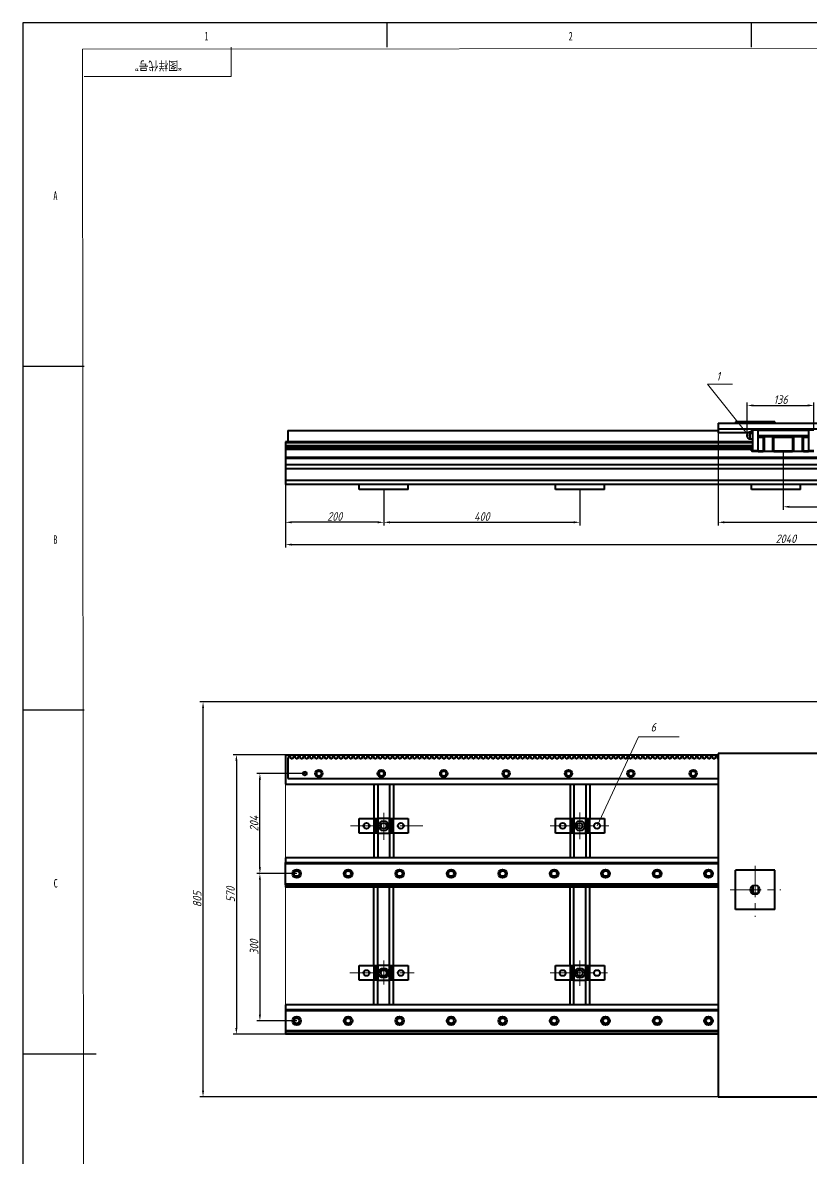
# Model space of a CAD drawing. Header units: millimetres. Extents: x 0 to 1189, y 0 to 841.
# Drawn here: x 0 to 321.6, y 377.9 to 841 of the extents above; entities that cross this region are included whole.
import ezdxf

# ---------------------------------------------------------------- set-up
doc = ezdxf.new("R2010")
doc.units = ezdxf.units.MM
doc.header["$PDSIZE"] = -1
doc.linetypes.add('CENTERX2', pattern=[20.32, 12.7, -2.54, 2.54, -2.54])
for name, color, linetype in [('10', 7, 'Continuous'), ('5', 7, 'Continuous'), ('9', 7, 'Continuous'), ('SLD-0', 7, 'Continuous')]:
    doc.layers.add(name, color=color, linetype=linetype)
for name, color, linetype, lineweight in [('中心线层', 1, 'CENTERX2', 15), ('标注层', 4, 'Continuous', 15), ('轮廓实线层', 7, 'Continuous', 40)]:
    doc.layers.add(name, color=color, linetype=linetype, lineweight=lineweight)
doc.styles.add('SLDTEXTSTYLE0', font='TXT', dxfattribs={"width": 0.7})
doc.styles.get("Standard").update_dxf_attribs({"font": 'gbeitc.shx', "height": 3.5})
doc.styles.add('中文', font='hyswlongfangsong.ttf', dxfattribs={"height": 3.5})
doc.dimstyles.new('ISO-25', dxfattribs={"dimtxt": 3.5, "dimasz": 2.5, "dimexe": 1.25, "dimexo": 0, "dimtad": 1, "dimtoh": 1, "dimdec": 1, "dimlfac": 5, "dimdsep": 46, "dimtxsty": 'Standard', "dimcen": 2.5, "dimadec": 0, "dimazin": 0, "dimtfac": 1, "dimtdec": 1, "dimtmove": 0, "dimatfit": 3, "dimfxl": 1, "dimarcsym": 0})

# ---------------------------------------------------------------- blocks, each defined once
blk = doc.blocks.new('*D1')
at = {"layer": 'Defpoints', "color": 0, "transparency": 16777216}
for p in [(111.74, 494.02), (96.74, 434.02), (111.74, 434.02)]:
    blk.add_point(p, dxfattribs=at)
at = {"layer": '标注层', "color": 0, "lineweight": -2, "transparency": 16777216}
for p, q in [((111.74, 494.02), (95.49, 494.02)), ((96.74, 491.52), (96.74, 436.52)), ((111.74, 434.02), (95.49, 434.02))]:
    blk.add_line(p, q, dxfattribs=at)
at = {"layer": '标注层', "color": 0, "transparency": 16777216}
for points in [[(96.33, 491.52), (97.16, 491.52), (96.74, 494.02)], [(96.33, 436.52), (97.16, 436.52), (96.74, 434.02)]]:
    blk.add_solid(points, dxfattribs=at)
at = {"layer": '标注层', "color": 0, "transparency": 16777216, "insert": (94.37, 464.02), "char_height": 3.5, "attachment_point": 5, "rotation": 90}
blk.add_mtext('300', dxfattribs=at)
blk = doc.blocks.new('*D2')
at = {"layer": 'Defpoints', "color": 0, "transparency": 16777216}
for p in [(96.74, 534.82), (115.08, 534.82), (111.74, 494.02)]:
    blk.add_point(p, dxfattribs=at)
at = {"layer": '标注层', "color": 0, "lineweight": -2, "transparency": 16777216}
for p, q in [((115.08, 534.82), (95.49, 534.82)), ((96.74, 496.52), (96.74, 532.32)), ((111.74, 494.02), (95.49, 494.02))]:
    blk.add_line(p, q, dxfattribs=at)
at = {"layer": '标注层', "color": 0, "transparency": 16777216}
for points in [[(96.33, 532.32), (97.16, 532.32), (96.74, 534.82)], [(96.33, 496.52), (97.16, 496.52), (96.74, 494.02)]]:
    blk.add_solid(points, dxfattribs=at)
at = {"layer": '标注层', "color": 0, "transparency": 16777216, "insert": (94.37, 514.42), "char_height": 3.5, "attachment_point": 5, "rotation": 90}
blk.add_mtext('204', dxfattribs=at)
blk = doc.blocks.new('*D3')
at = {"layer": 'Defpoints', "color": 0, "transparency": 16777216}
for p in [(310.2, 666.1), (375.2, 666.1), (375.2, 643.61)]:
    blk.add_point(p, dxfattribs=at)
at = {"layer": '标注层', "color": 0, "lineweight": -2, "transparency": 16777216}
for p, q in [((310.2, 666.1), (310.2, 642.36)), ((375.2, 666.1), (375.2, 642.36)), ((312.7, 643.61), (372.7, 643.61))]:
    blk.add_line(p, q, dxfattribs=at)
at = {"layer": '标注层', "color": 0, "transparency": 16777216}
for points in [[(312.7, 644.02), (312.7, 643.19), (310.2, 643.61)], [(372.7, 644.02), (372.7, 643.19), (375.2, 643.61)]]:
    blk.add_solid(points, dxfattribs=at)
at = {"layer": '标注层', "color": 0, "transparency": 16777216, "insert": (342.7, 645.98), "char_height": 3.5, "attachment_point": 5}
blk.add_mtext('325', dxfattribs=at)
blk = doc.blocks.new('*D4')
at = {"layer": 'Defpoints', "color": 0, "transparency": 16777216}
for p in [(107.24, 652.7), (515.24, 652.7), (515.24, 628.19)]:
    blk.add_point(p, dxfattribs=at)
at = {"layer": '标注层', "color": 0, "lineweight": -2, "transparency": 16777216}
for p, q in [((107.24, 652.7), (107.24, 626.94)), ((515.24, 652.7), (515.24, 626.94)), ((109.74, 628.19), (512.74, 628.19))]:
    blk.add_line(p, q, dxfattribs=at)
at = {"layer": '标注层', "color": 0, "transparency": 16777216}
for points in [[(109.74, 628.61), (109.74, 627.77), (107.24, 628.19)], [(512.74, 628.61), (512.74, 627.77), (515.24, 628.19)]]:
    blk.add_solid(points, dxfattribs=at)
at = {"layer": '标注层', "color": 0, "transparency": 16777216, "insert": (311.24, 630.56), "char_height": 3.5, "attachment_point": 5}
blk.add_mtext('2040', dxfattribs=at)
blk = doc.blocks.new('*D5')
at = {"layer": 'Defpoints', "color": 0, "transparency": 16777216}
for p in [(107.24, 542.52), (87.14, 428.52), (107.24, 428.52)]:
    blk.add_point(p, dxfattribs=at)
at = {"layer": '标注层', "color": 0, "lineweight": -2, "transparency": 16777216}
for p, q in [((107.24, 542.52), (85.89, 542.52)), ((87.14, 540.02), (87.14, 431.02)), ((107.24, 428.52), (85.89, 428.52))]:
    blk.add_line(p, q, dxfattribs=at)
at = {"layer": '标注层', "color": 0, "transparency": 16777216}
for points in [[(86.73, 540.02), (87.56, 540.02), (87.14, 542.52)], [(86.73, 431.02), (87.56, 431.02), (87.14, 428.52)]]:
    blk.add_solid(points, dxfattribs=at)
at = {"layer": '标注层', "color": 0, "transparency": 16777216, "insert": (84.77, 485.52), "char_height": 3.5, "attachment_point": 5, "rotation": 90}
blk.add_mtext('570', dxfattribs=at)
blk = doc.blocks.new('*D6')
at = {"layer": 'Defpoints', "color": 0, "transparency": 16777216}
for p in [(283.7, 677.7), (399.7, 677.7), (399.7, 637.28)]:
    blk.add_point(p, dxfattribs=at)
at = {"layer": '标注层', "color": 0, "lineweight": -2, "transparency": 16777216}
for p, q in [((283.7, 677.7), (283.7, 636.03)), ((399.7, 677.7), (399.7, 636.03)), ((286.2, 637.28), (397.2, 637.28))]:
    blk.add_line(p, q, dxfattribs=at)
at = {"layer": '标注层', "color": 0, "transparency": 16777216}
for points in [[(286.2, 637.7), (286.2, 636.86), (283.7, 637.28)], [(397.2, 637.7), (397.2, 636.86), (399.7, 637.28)]]:
    blk.add_solid(points, dxfattribs=at)
at = {"layer": '标注层', "color": 0, "transparency": 16777216, "insert": (341.7, 639.66), "char_height": 3.5, "attachment_point": 5}
blk.add_mtext('580', dxfattribs=at)
blk = doc.blocks.new('*D15')
at = {"layer": 'Defpoints', "color": 0, "transparency": 16777216}
for p in [(73.55, 564.02), (374.04, 564.02), (283.7, 403.02)]:
    blk.add_point(p, dxfattribs=at)
at = {"layer": '标注层', "color": 0, "lineweight": -2, "transparency": 16777216}
for p, q in [((374.04, 564.02), (72.3, 564.02)), ((73.55, 405.52), (73.55, 561.52)), ((283.7, 403.02), (72.3, 403.02))]:
    blk.add_line(p, q, dxfattribs=at)
at = {"layer": '标注层', "color": 0, "transparency": 16777216}
for points in [[(73.13, 561.52), (73.96, 561.52), (73.55, 564.02)], [(73.13, 405.52), (73.96, 405.52), (73.55, 403.02)]]:
    blk.add_solid(points, dxfattribs=at)
at = {"layer": '标注层', "color": 0, "transparency": 16777216, "insert": (71.17, 483.52), "char_height": 3.5, "attachment_point": 5, "rotation": 90}
blk.add_mtext('805', dxfattribs=at)
blk = doc.blocks.new('*D17')
at = {"layer": 'Defpoints', "color": 0, "transparency": 16777216}
for p in [(147.24, 650.7), (227.24, 650.7), (227.24, 637.28)]:
    blk.add_point(p, dxfattribs=at)
at = {"layer": '标注层', "color": 0, "lineweight": -2, "transparency": 16777216}
for p, q in [((147.24, 650.7), (147.24, 636.03)), ((227.24, 650.7), (227.24, 636.03)), ((149.74, 637.28), (224.74, 637.28))]:
    blk.add_line(p, q, dxfattribs=at)
at = {"layer": '标注层', "color": 0, "transparency": 16777216}
for points in [[(149.74, 637.7), (149.74, 636.86), (147.24, 637.28)], [(224.74, 637.7), (224.74, 636.86), (227.24, 637.28)]]:
    blk.add_solid(points, dxfattribs=at)
at = {"layer": '标注层', "color": 0, "transparency": 16777216, "insert": (187.24, 639.66), "char_height": 3.5, "attachment_point": 5}
blk.add_mtext('400', dxfattribs=at)
blk = doc.blocks.new('*D18')
at = {"layer": 'Defpoints', "color": 0, "transparency": 16777216}
for p in [(107.24, 652.7), (147.24, 650.7), (107.24, 637.28)]:
    blk.add_point(p, dxfattribs=at)
at = {"layer": '标注层', "color": 0, "lineweight": -2, "transparency": 16777216}
for p, q in [((107.24, 652.7), (107.24, 636.03)), ((147.24, 650.7), (147.24, 636.03)), ((144.74, 637.28), (109.74, 637.28))]:
    blk.add_line(p, q, dxfattribs=at)
at = {"layer": '标注层', "color": 0, "transparency": 16777216}
for points in [[(109.74, 637.7), (109.74, 636.86), (107.24, 637.28)], [(144.74, 637.7), (144.74, 636.86), (147.24, 637.28)]]:
    blk.add_solid(points, dxfattribs=at)
at = {"layer": '标注层', "color": 0, "transparency": 16777216, "insert": (127.24, 639.66), "char_height": 3.5, "attachment_point": 5}
blk.add_mtext('200', dxfattribs=at)
blk = doc.blocks.new('*D19')
at = {"layer": 'Defpoints', "color": 0, "transparency": 16777216}
for p in [(322.7, 684.93), (295.5, 672.7), (322.7, 675.3)]:
    blk.add_point(p, dxfattribs=at)
at = {"layer": '标注层', "color": 0, "lineweight": -2, "transparency": 16777216}
for p, q in [((295.5, 672.7), (295.5, 686.18)), ((322.7, 675.3), (322.7, 686.18)), ((298, 684.93), (320.2, 684.93))]:
    blk.add_line(p, q, dxfattribs=at)
at = {"layer": '标注层', "color": 0, "transparency": 16777216}
for points in [[(298, 685.35), (298, 684.51), (295.5, 684.93)], [(320.2, 685.35), (320.2, 684.51), (322.7, 684.93)]]:
    blk.add_solid(points, dxfattribs=at)
at = {"layer": '标注层', "color": 0, "transparency": 16777216, "insert": (309.1, 687.31), "char_height": 3.5, "attachment_point": 5}
blk.add_mtext('136', dxfattribs=at)

msp = doc.modelspace()

# ---------------------------------------------------------------- linework, layer by layer
at = {"layer": '10', "color": 7}
for p, q in [((148.625, 831), (148.625, 841)), ((297.25, 831), (297.25, 841)), ((25, 700.833), (0, 700.833)), ((25, 560.667), (0, 560.667)), ((0, 420.5), (25, 420.5)), ((25, 420.5), (30, 420.5))]:
    msp.add_line(p, q, dxfattribs=at)
at = {"layer": '5', "color": 7, "lineweight": 15}
for p, q in [((1178.45, 831.05), (24.451, 830.269)), ((24.451, 830.269), (25.006, 9.269)), ((85, 819), (85, 831)), ((25, 819), (85, 819))]:
    msp.add_line(p, q, dxfattribs=at)
at = {"layer": '9', "color": 7}
for p, q in [((1189, 841), (0, 841)), ((0, 841), (0, 0))]:
    msp.add_line(p, q, dxfattribs=at)
at = {"layer": '中心线层'}
for p, q in [((147.241, 518.753), (147.241, 507.827)), ((227.241, 518.968), (227.241, 508.115)), ((133.632, 513.518), (163.246, 513.518)), ((215.164, 513.518), (239.047, 513.518)), ((298.701, 497.16), (298.701, 476.356)), ((288.505, 487.418), (309.251, 487.418)), ((147.241, 458.589), (147.241, 448.813)), ((227.241, 458.593), (227.241, 448.314)), ((133.443, 453.518), (159.669, 453.518)), ((215.117, 453.518), (238.457, 453.518))]:
    msp.add_line(p, q, dxfattribs=at)
at = {"layer": '标注层'}
for p, q in [((295.964, 672.728), (279.283, 693.648)), ((279.283, 693.648), (289.533, 693.648)), ((234.241, 513.518), (251.147, 549.75)), ((251.147, 549.75), (267.774, 549.75)), ((107.241, 542.518), (107.241, 428.518))]:
    msp.add_line(p, q, dxfattribs=at)
at = {"layer": '轮廓实线层', "color": 7, "linetype": 'Continuous', "lineweight": 40}
for p, q in [((283.701, 677.703), (399.701, 677.703)), ((283.701, 677.703), (283.701, 675.303)), ((306.701, 678.303), (290.701, 678.303)), ((290.701, 678.303), (290.701, 677.703)), ((306.701, 678.303), (306.701, 677.703)), ((108.081, 674.703), (108.081, 670.103)), ((108.081, 674.703), (283.701, 674.703)), ((399.701, 675.303), (283.701, 675.303)), ((283.701, 675.303), (283.701, 673.703)), ((295.701, 673.703), (283.701, 673.703)), ((295.501, 672.703), (295.501, 673.103)), ((295.501, 672.303), (295.501, 672.703)), ((297.125, 674.103), (296.501, 674.103)), ((297.122, 674.305), (297.119, 674.306)), ((297.184, 674.261), (297.119, 674.271)), ((297.121, 674.217), (297.119, 674.225)), ((297.122, 674.224), (297.119, 674.225)), ((297.119, 674.192), (297.121, 674.164)), ((297.132, 674.189), (297.119, 674.19)), ((297.124, 674.111), (297.119, 674.11)), ((297.128, 674.077), (297.119, 674.075)), ((297.701, 674.903), (297.701, 675.303)), ((299.901, 674.903), (297.701, 674.903)), ((297.701, 674.903), (297.701, 666.503)), ((299.851, 675.253), (299.851, 675.303)), ((299.901, 675.253), (299.851, 675.253)), ((299.901, 674.903), (299.901, 675.303)), ((299.901, 674.903), (320.501, 674.903)), ((299.901, 672.703), (299.901, 674.903)), ((299.901, 672.703), (320.501, 672.703)), ((299.901, 672.303), (299.901, 672.703)), ((299.901, 672.303), (320.501, 672.303)), ((299.901, 671.972), (299.901, 672.303)), ((299.901, 671.972), (302.001, 671.972)), ((299.901, 666.433), (299.901, 671.972)), ((302.001, 672.303), (302.001, 671.972)), ((302.001, 671.972), (302.001, 666.433)), ((302.401, 672.303), (302.401, 666.103)), ((306.001, 666.103), (306.001, 672.303)), ((306.401, 671.972), (306.401, 672.303)), ((306.401, 671.972), (314.001, 671.972)), ((306.401, 666.433), (306.401, 671.972)), ((314.001, 672.303), (314.001, 671.972)), ((314.001, 671.972), (314.001, 666.433)), ((314.401, 672.303), (314.401, 666.103)), ((318.001, 666.103), (318.001, 672.303)), ((318.401, 671.972), (318.401, 672.303)), ((318.401, 671.972), (320.501, 671.972)), ((318.401, 666.433), (318.401, 671.972)), ((320.501, 675.303), (320.501, 674.903)), ((320.551, 675.253), (320.501, 675.253)), ((320.501, 674.903), (320.501, 672.703)), ((322.701, 674.903), (320.501, 674.903)), ((320.501, 672.703), (320.501, 672.303)), ((320.501, 672.303), (320.501, 671.972)), ((320.501, 671.972), (320.501, 666.433)), ((320.551, 675.253), (320.551, 675.303)), ((297.701, 670.103), (107.241, 670.103)), ((107.241, 670.103), (107.241, 669.703)), ((107.241, 669.703), (107.241, 668.503)), ((297.701, 668.503), (107.241, 668.503)), ((107.241, 668.503), (107.241, 668.103)), ((297.701, 668.103), (107.241, 668.103)), ((107.241, 668.103), (107.241, 667.303)), ((297.149, 667.303), (107.241, 667.303)), ((107.241, 667.303), (107.241, 666.903)), ((297.123, 666.903), (107.241, 666.903)), ((107.241, 666.903), (107.241, 663.703)), ((296.501, 671.303), (297.701, 671.303)), ((297.184, 667.125), (297.119, 667.135)), ((297.132, 667.053), (297.119, 667.054)), ((297.128, 666.941), (297.119, 666.94)), ((515.241, 663.703), (107.241, 663.703)), ((107.241, 663.703), (107.241, 663.303)), ((515.241, 663.303), (107.241, 663.303)), ((107.241, 663.303), (107.241, 660.703)), ((297.701, 666.503), (299.901, 666.503)), ((297.701, 666.103), (297.701, 666.503)), ((299.901, 666.103), (297.701, 666.103)), ((299.901, 666.433), (302.001, 666.433)), ((299.901, 666.103), (299.901, 666.433)), ((299.901, 666.103), (302.002, 666.103)), ((302.001, 666.433), (302.001, 666.104)), ((302.002, 666.103), (302.001, 666.104)), ((302.401, 666.103), (302.002, 666.103)), ((306.001, 666.103), (302.401, 666.103)), ((306.4, 666.103), (306.001, 666.103)), ((306.401, 666.104), (306.4, 666.103)), ((306.4, 666.103), (314.002, 666.103)), ((306.401, 666.433), (314.001, 666.433)), ((306.401, 666.104), (306.401, 666.433)), ((314.001, 666.433), (314.001, 666.104)), ((314.002, 666.103), (314.001, 666.104)), ((314.401, 666.103), (314.002, 666.103)), ((318.001, 666.103), (314.401, 666.103)), ((318.4, 666.103), (318.001, 666.103)), ((318.401, 666.104), (318.4, 666.103)), ((318.4, 666.103), (320.501, 666.103)), ((318.401, 666.433), (320.501, 666.433)), ((318.401, 666.104), (318.401, 666.433)), ((320.501, 666.503), (322.701, 666.503)), ((320.501, 666.433), (320.501, 666.103)), ((322.701, 666.103), (320.501, 666.103)), ((107.241, 660.703), (107.241, 659.103)), ((515.241, 660.703), (107.241, 660.703)), ((515.241, 659.103), (107.241, 659.103)), ((107.241, 659.103), (107.241, 654.303)), ((515.241, 654.303), (107.241, 654.303)), ((107.241, 654.303), (107.241, 652.703)), ((515.241, 652.703), (107.241, 652.703)), ((137.241, 650.703), (137.241, 652.703)), ((157.241, 650.703), (137.241, 650.703)), ((157.241, 650.703), (157.241, 652.703)), ((217.241, 650.703), (217.241, 652.703)), ((237.241, 650.703), (217.241, 650.703)), ((237.241, 650.703), (237.241, 652.703)), ((297.241, 650.703), (297.241, 652.703)), ((317.241, 650.703), (297.241, 650.703)), ((317.241, 650.703), (317.241, 652.703)), ((107.241, 542.518), (107.241, 530.518)), ((107.241, 542.518), (283.701, 542.518)), ((108.518, 542.018), (108.081, 540.818)), ((109.044, 542.018), (108.518, 542.018)), ((109.481, 540.818), (109.044, 542.018)), ((110.52, 542.018), (110.083, 540.818)), ((111.046, 542.018), (110.52, 542.018)), ((111.483, 540.818), (111.046, 542.018)), ((112.522, 542.018), (112.085, 540.818)), ((113.048, 542.018), (112.522, 542.018)), ((113.485, 540.818), (113.048, 542.018)), ((114.524, 542.018), (114.087, 540.818)), ((115.05, 542.018), (114.524, 542.018)), ((115.487, 540.818), (115.05, 542.018)), ((116.526, 542.018), (116.089, 540.818)), ((117.052, 542.018), (116.526, 542.018)), ((117.489, 540.818), (117.052, 542.018)), ((118.528, 542.018), (118.091, 540.818)), ((119.054, 542.018), (118.528, 542.018)), ((119.491, 540.818), (119.054, 542.018)), ((120.53, 542.018), (120.093, 540.818)), ((121.056, 542.018), (120.53, 542.018)), ((121.493, 540.818), (121.056, 542.018)), ((122.532, 542.018), (122.095, 540.818)), ((123.058, 542.018), (122.532, 542.018)), ((123.495, 540.818), (123.058, 542.018)), ((124.534, 542.018), (124.097, 540.818)), ((125.06, 542.018), (124.534, 542.018)), ((125.497, 540.818), (125.06, 542.018)), ((126.536, 542.018), (126.099, 540.818)), ((127.062, 542.018), (126.536, 542.018)), ((127.499, 540.818), (127.062, 542.018)), ((128.538, 542.018), (128.101, 540.818)), ((129.064, 542.018), (128.538, 542.018)), ((129.501, 540.818), (129.064, 542.018)), ((130.54, 542.018), (130.103, 540.818)), ((131.066, 542.018), (130.54, 542.018)), ((131.503, 540.818), (131.066, 542.018)), ((132.542, 542.018), (132.105, 540.818)), ((133.068, 542.018), (132.542, 542.018)), ((133.505, 540.818), (133.068, 542.018)), ((134.544, 542.018), (134.107, 540.818)), ((135.07, 542.018), (134.544, 542.018)), ((135.507, 540.818), (135.07, 542.018)), ((136.546, 542.018), (136.109, 540.818)), ((137.072, 542.018), (136.546, 542.018)), ((137.509, 540.818), (137.072, 542.018)), ((138.548, 542.018), (138.111, 540.818)), ((139.074, 542.018), (138.548, 542.018)), ((139.511, 540.818), (139.074, 542.018)), ((140.55, 542.018), (140.113, 540.818)), ((141.076, 542.018), (140.55, 542.018)), ((141.513, 540.818), (141.076, 542.018)), ((142.552, 542.018), (142.115, 540.818)), ((143.078, 542.018), (142.552, 542.018)), ((143.515, 540.818), (143.078, 542.018)), ((144.554, 542.018), (144.117, 540.818)), ((145.08, 542.018), (144.554, 542.018)), ((145.517, 540.818), (145.08, 542.018)), ((146.556, 542.018), (146.119, 540.818)), ((147.082, 542.018), (146.556, 542.018)), ((147.519, 540.818), (147.082, 542.018)), ((148.558, 542.018), (148.121, 540.818)), ((149.084, 542.018), (148.558, 542.018)), ((149.521, 540.818), (149.084, 542.018)), ((150.56, 542.018), (150.123, 540.818)), ((151.086, 542.018), (150.56, 542.018)), ((151.523, 540.818), (151.086, 542.018)), ((152.562, 542.018), (152.125, 540.818)), ((153.088, 542.018), (152.562, 542.018)), ((153.525, 540.818), (153.088, 542.018)), ((154.564, 542.018), (154.127, 540.818)), ((155.09, 542.018), (154.564, 542.018)), ((155.527, 540.818), (155.09, 542.018)), ((156.566, 542.018), (156.129, 540.818)), ((157.092, 542.018), (156.566, 542.018)), ((157.529, 540.818), (157.092, 542.018)), ((158.568, 542.018), (158.131, 540.818)), ((159.094, 542.018), (158.568, 542.018)), ((159.531, 540.818), (159.094, 542.018)), ((160.57, 542.018), (160.133, 540.818)), ((161.096, 542.018), (160.57, 542.018)), ((161.533, 540.818), (161.096, 542.018)), ((162.572, 542.018), (162.135, 540.818)), ((163.098, 542.018), (162.572, 542.018)), ((163.535, 540.818), (163.098, 542.018)), ((164.574, 542.018), (164.137, 540.818)), ((165.1, 542.018), (164.574, 542.018)), ((165.537, 540.818), (165.1, 542.018)), ((166.576, 542.018), (166.139, 540.818)), ((167.102, 542.018), (166.576, 542.018)), ((167.539, 540.818), (167.102, 542.018)), ((168.578, 542.018), (168.141, 540.818)), ((169.104, 542.018), (168.578, 542.018)), ((169.541, 540.818), (169.104, 542.018)), ((170.58, 542.018), (170.143, 540.818)), ((171.106, 542.018), (170.58, 542.018)), ((171.543, 540.818), (171.106, 542.018)), ((172.582, 542.018), (172.145, 540.818)), ((173.108, 542.018), (172.582, 542.018)), ((173.545, 540.818), (173.108, 542.018)), ((174.584, 542.018), (174.147, 540.818)), ((175.11, 542.018), (174.584, 542.018)), ((175.547, 540.818), (175.11, 542.018)), ((176.586, 542.018), (176.149, 540.818)), ((177.112, 542.018), (176.586, 542.018)), ((177.549, 540.818), (177.112, 542.018)), ((178.588, 542.018), (178.151, 540.818)), ((179.114, 542.018), (178.588, 542.018)), ((179.551, 540.818), (179.114, 542.018)), ((180.59, 542.018), (180.153, 540.818)), ((181.116, 542.018), (180.59, 542.018)), ((181.553, 540.818), (181.116, 542.018)), ((182.592, 542.018), (182.155, 540.818)), ((183.118, 542.018), (182.592, 542.018)), ((183.555, 540.818), (183.118, 542.018)), ((184.594, 542.018), (184.157, 540.818)), ((185.12, 542.018), (184.594, 542.018)), ((185.557, 540.818), (185.12, 542.018)), ((186.596, 542.018), (186.159, 540.818)), ((187.122, 542.018), (186.596, 542.018)), ((187.559, 540.818), (187.122, 542.018)), ((188.598, 542.018), (188.161, 540.818)), ((189.124, 542.018), (188.598, 542.018)), ((189.561, 540.818), (189.124, 542.018)), ((190.6, 542.018), (190.163, 540.818)), ((191.126, 542.018), (190.6, 542.018)), ((191.563, 540.818), (191.126, 542.018)), ((192.602, 542.018), (192.165, 540.818)), ((193.128, 542.018), (192.602, 542.018)), ((193.565, 540.818), (193.128, 542.018)), ((194.604, 542.018), (194.167, 540.818)), ((195.13, 542.018), (194.604, 542.018)), ((195.567, 540.818), (195.13, 542.018)), ((196.606, 542.018), (196.169, 540.818)), ((197.132, 542.018), (196.606, 542.018)), ((197.569, 540.818), (197.132, 542.018)), ((198.608, 542.018), (198.171, 540.818)), ((199.134, 542.018), (198.608, 542.018)), ((199.571, 540.818), (199.134, 542.018)), ((200.61, 542.018), (200.173, 540.818)), ((201.136, 542.018), (200.61, 542.018)), ((201.573, 540.818), (201.136, 542.018)), ((202.612, 542.018), (202.175, 540.818)), ((203.138, 542.018), (202.612, 542.018)), ((203.575, 540.818), (203.138, 542.018)), ((204.614, 542.018), (204.177, 540.818)), ((205.14, 542.018), (204.614, 542.018)), ((205.577, 540.818), (205.14, 542.018)), ((206.616, 542.018), (206.179, 540.818)), ((207.142, 542.018), (206.616, 542.018)), ((207.579, 540.818), (207.142, 542.018)), ((208.618, 542.018), (208.181, 540.818)), ((209.144, 542.018), (208.618, 542.018)), ((209.581, 540.818), (209.144, 542.018)), ((210.62, 542.018), (210.183, 540.818)), ((211.146, 542.018), (210.62, 542.018)), ((211.583, 540.818), (211.146, 542.018)), ((212.622, 542.018), (212.185, 540.818)), ((213.148, 542.018), (212.622, 542.018)), ((213.585, 540.818), (213.148, 542.018)), ((214.624, 542.018), (214.187, 540.818)), ((215.15, 542.018), (214.624, 542.018)), ((215.587, 540.818), (215.15, 542.018)), ((216.626, 542.018), (216.189, 540.818)), ((217.152, 542.018), (216.626, 542.018)), ((217.589, 540.818), (217.152, 542.018)), ((218.628, 542.018), (218.191, 540.818)), ((219.154, 542.018), (218.628, 542.018)), ((219.591, 540.818), (219.154, 542.018)), ((220.63, 542.018), (220.193, 540.818)), ((221.156, 542.018), (220.63, 542.018)), ((221.593, 540.818), (221.156, 542.018)), ((222.632, 542.018), (222.195, 540.818)), ((223.158, 542.018), (222.632, 542.018)), ((223.595, 540.818), (223.158, 542.018)), ((224.634, 542.018), (224.197, 540.818)), ((225.16, 542.018), (224.634, 542.018)), ((225.597, 540.818), (225.16, 542.018)), ((226.636, 542.018), (226.199, 540.818)), ((227.162, 542.018), (226.636, 542.018)), ((227.599, 540.818), (227.162, 542.018)), ((228.638, 542.018), (228.201, 540.818)), ((229.164, 542.018), (228.638, 542.018)), ((229.601, 540.818), (229.164, 542.018)), ((230.64, 542.018), (230.203, 540.818)), ((231.166, 542.018), (230.64, 542.018)), ((231.603, 540.818), (231.166, 542.018)), ((232.642, 542.018), (232.205, 540.818)), ((233.168, 542.018), (232.642, 542.018)), ((233.605, 540.818), (233.168, 542.018)), ((234.644, 542.018), (234.207, 540.818)), ((235.17, 542.018), (234.644, 542.018)), ((235.607, 540.818), (235.17, 542.018)), ((236.646, 542.018), (236.209, 540.818)), ((237.172, 542.018), (236.646, 542.018)), ((237.609, 540.818), (237.172, 542.018)), ((238.648, 542.018), (238.211, 540.818)), ((239.174, 542.018), (238.648, 542.018)), ((239.611, 540.818), (239.174, 542.018)), ((240.65, 542.018), (240.213, 540.818)), ((241.176, 542.018), (240.65, 542.018)), ((241.613, 540.818), (241.176, 542.018)), ((242.652, 542.018), (242.215, 540.818)), ((243.178, 542.018), (242.652, 542.018)), ((243.615, 540.818), (243.178, 542.018)), ((244.654, 542.018), (244.217, 540.818)), ((245.18, 542.018), (244.654, 542.018)), ((245.617, 540.818), (245.18, 542.018)), ((246.656, 542.018), (246.219, 540.818)), ((247.182, 542.018), (246.656, 542.018)), ((247.619, 540.818), (247.182, 542.018)), ((248.658, 542.018), (248.221, 540.818)), ((249.184, 542.018), (248.658, 542.018)), ((249.621, 540.818), (249.184, 542.018)), ((250.66, 542.018), (250.223, 540.818)), ((251.186, 542.018), (250.66, 542.018)), ((251.623, 540.818), (251.186, 542.018)), ((252.662, 542.018), (252.225, 540.818)), ((253.188, 542.018), (252.662, 542.018)), ((253.625, 540.818), (253.188, 542.018)), ((254.664, 542.018), (254.227, 540.818)), ((255.19, 542.018), (254.664, 542.018)), ((255.627, 540.818), (255.19, 542.018)), ((256.666, 542.018), (256.229, 540.818)), ((257.192, 542.018), (256.666, 542.018)), ((257.629, 540.818), (257.192, 542.018)), ((258.668, 542.018), (258.231, 540.818)), ((259.194, 542.018), (258.668, 542.018)), ((259.631, 540.818), (259.194, 542.018)), ((260.67, 542.018), (260.233, 540.818)), ((261.196, 542.018), (260.67, 542.018)), ((261.633, 540.818), (261.196, 542.018)), ((262.672, 542.018), (262.235, 540.818)), ((263.198, 542.018), (262.672, 542.018)), ((263.635, 540.818), (263.198, 542.018)), ((264.674, 542.018), (264.237, 540.818)), ((265.2, 542.018), (264.674, 542.018)), ((265.637, 540.818), (265.2, 542.018)), ((266.676, 542.018), (266.239, 540.818)), ((267.202, 542.018), (266.676, 542.018)), ((267.639, 540.818), (267.202, 542.018)), ((268.678, 542.018), (268.241, 540.818)), ((269.204, 542.018), (268.678, 542.018)), ((269.641, 540.818), (269.204, 542.018)), ((270.68, 542.018), (270.243, 540.818)), ((271.206, 542.018), (270.68, 542.018)), ((271.643, 540.818), (271.206, 542.018)), ((272.682, 542.018), (272.245, 540.818)), ((273.208, 542.018), (272.682, 542.018)), ((273.645, 540.818), (273.208, 542.018)), ((274.684, 542.018), (274.247, 540.818)), ((275.21, 542.018), (274.684, 542.018)), ((275.647, 540.818), (275.21, 542.018)), ((276.686, 542.018), (276.249, 540.818)), ((277.212, 542.018), (276.686, 542.018)), ((277.649, 540.818), (277.212, 542.018)), ((278.688, 542.018), (278.251, 540.818)), ((279.214, 542.018), (278.688, 542.018)), ((279.651, 540.818), (279.214, 542.018)), ((280.69, 542.018), (280.253, 540.818)), ((281.216, 542.018), (280.69, 542.018)), ((281.653, 540.818), (281.216, 542.018)), ((282.692, 542.018), (282.255, 540.818)), ((283.218, 542.018), (282.692, 542.018)), ((283.655, 540.818), (283.218, 542.018)), ((283.701, 543.018), (283.701, 403.018)), ((368.701, 543.018), (283.701, 543.018)), ((108.081, 540.818), (108.081, 532.818)), ((110.083, 540.818), (109.481, 540.818)), ((112.085, 540.818), (111.483, 540.818)), ((114.087, 540.818), (113.485, 540.818)), ((116.089, 540.818), (115.487, 540.818)), ((118.091, 540.818), (117.489, 540.818)), ((120.093, 540.818), (119.491, 540.818)), ((122.095, 540.818), (121.493, 540.818)), ((124.097, 540.818), (123.495, 540.818)), ((126.099, 540.818), (125.497, 540.818)), ((128.101, 540.818), (127.499, 540.818)), ((130.103, 540.818), (129.501, 540.818)), ((132.105, 540.818), (131.503, 540.818)), ((134.107, 540.818), (133.505, 540.818)), ((136.109, 540.818), (135.507, 540.818)), ((138.111, 540.818), (137.509, 540.818)), ((140.113, 540.818), (139.511, 540.818)), ((142.115, 540.818), (141.513, 540.818)), ((144.117, 540.818), (143.515, 540.818)), ((146.119, 540.818), (145.517, 540.818)), ((148.121, 540.818), (147.519, 540.818)), ((150.123, 540.818), (149.521, 540.818)), ((152.125, 540.818), (151.523, 540.818)), ((154.127, 540.818), (153.525, 540.818)), ((156.129, 540.818), (155.527, 540.818)), ((158.131, 540.818), (157.529, 540.818)), ((160.133, 540.818), (159.531, 540.818)), ((162.135, 540.818), (161.533, 540.818)), ((164.137, 540.818), (163.535, 540.818)), ((166.139, 540.818), (165.537, 540.818)), ((168.141, 540.818), (167.539, 540.818)), ((170.143, 540.818), (169.541, 540.818)), ((172.145, 540.818), (171.543, 540.818)), ((174.147, 540.818), (173.545, 540.818)), ((176.149, 540.818), (175.547, 540.818)), ((178.151, 540.818), (177.549, 540.818)), ((180.153, 540.818), (179.551, 540.818)), ((182.155, 540.818), (181.553, 540.818)), ((184.157, 540.818), (183.555, 540.818)), ((186.159, 540.818), (185.557, 540.818)), ((188.161, 540.818), (187.559, 540.818)), ((190.163, 540.818), (189.561, 540.818)), ((192.165, 540.818), (191.563, 540.818)), ((194.167, 540.818), (193.565, 540.818)), ((196.169, 540.818), (195.567, 540.818)), ((198.171, 540.818), (197.569, 540.818)), ((200.173, 540.818), (199.571, 540.818)), ((202.175, 540.818), (201.573, 540.818)), ((204.177, 540.818), (203.575, 540.818)), ((206.179, 540.818), (205.577, 540.818)), ((208.181, 540.818), (207.579, 540.818)), ((210.183, 540.818), (209.581, 540.818)), ((212.185, 540.818), (211.583, 540.818)), ((214.187, 540.818), (213.585, 540.818)), ((216.189, 540.818), (215.587, 540.818)), ((218.191, 540.818), (217.589, 540.818)), ((220.193, 540.818), (219.591, 540.818)), ((222.195, 540.818), (221.593, 540.818)), ((224.197, 540.818), (223.595, 540.818)), ((226.199, 540.818), (225.597, 540.818)), ((228.201, 540.818), (227.599, 540.818)), ((230.203, 540.818), (229.601, 540.818)), ((232.205, 540.818), (231.603, 540.818)), ((234.207, 540.818), (233.605, 540.818)), ((236.209, 540.818), (235.607, 540.818)), ((238.211, 540.818), (237.609, 540.818)), ((240.213, 540.818), (239.611, 540.818)), ((242.215, 540.818), (241.613, 540.818)), ((244.217, 540.818), (243.615, 540.818)), ((246.219, 540.818), (245.617, 540.818)), ((248.221, 540.818), (247.619, 540.818)), ((250.223, 540.818), (249.621, 540.818)), ((252.225, 540.818), (251.623, 540.818)), ((254.227, 540.818), (253.625, 540.818)), ((256.229, 540.818), (255.627, 540.818)), ((258.231, 540.818), (257.629, 540.818)), ((260.233, 540.818), (259.631, 540.818)), ((262.235, 540.818), (261.633, 540.818)), ((264.237, 540.818), (263.635, 540.818)), ((266.239, 540.818), (265.637, 540.818)), ((268.241, 540.818), (267.639, 540.818)), ((270.243, 540.818), (269.641, 540.818)), ((272.245, 540.818), (271.643, 540.818)), ((274.247, 540.818), (273.645, 540.818)), ((276.249, 540.818), (275.647, 540.818)), ((278.251, 540.818), (277.649, 540.818)), ((280.253, 540.818), (279.651, 540.818)), ((282.255, 540.818), (281.653, 540.818)), ((283.701, 540.818), (283.655, 540.818)), ((108.081, 532.818), (283.701, 532.818)), ((107.241, 530.518), (283.701, 530.518)), ((143.241, 530.518), (143.241, 516.518)), ((151.241, 530.518), (151.241, 516.518)), ((223.241, 530.518), (223.241, 516.518)), ((231.241, 530.518), (231.241, 516.518)), ((137.241, 510.518), (137.241, 516.518)), ((137.241, 516.518), (143.241, 516.518)), ((143.241, 516.518), (144.841, 516.518)), ((143.241, 516.518), (143.241, 510.518)), ((144.041, 516.518), (144.041, 510.518)), ((149.641, 516.518), (144.841, 516.518)), ((144.841, 516.518), (144.841, 510.518)), ((149.641, 516.518), (151.241, 516.518)), ((149.641, 510.518), (149.641, 516.518)), ((150.441, 510.518), (150.441, 516.518)), ((151.241, 510.518), (151.241, 516.518)), ((151.241, 516.518), (157.241, 516.518)), ((157.241, 516.518), (157.241, 510.518)), ((217.241, 510.518), (217.241, 516.518)), ((217.241, 516.518), (223.241, 516.518)), ((223.241, 516.518), (224.841, 516.518)), ((223.241, 516.518), (223.241, 510.518)), ((224.041, 516.518), (224.041, 510.518)), ((229.641, 516.518), (224.841, 516.518)), ((224.841, 516.518), (224.841, 510.518)), ((229.641, 516.518), (231.241, 516.518)), ((229.641, 510.518), (229.641, 516.518)), ((230.441, 510.518), (230.441, 516.518)), ((231.241, 510.518), (231.241, 516.518)), ((231.241, 516.518), (237.241, 516.518)), ((237.241, 516.518), (237.241, 510.518)), ((143.241, 510.518), (137.241, 510.518)), ((143.241, 510.518), (143.241, 500.518)), ((144.841, 510.518), (143.241, 510.518)), ((144.841, 510.518), (149.641, 510.518)), ((151.241, 510.518), (149.641, 510.518)), ((151.241, 510.518), (151.241, 500.518)), ((157.241, 510.518), (151.241, 510.518)), ((223.241, 510.518), (217.241, 510.518)), ((223.241, 510.518), (223.241, 500.518)), ((224.841, 510.518), (223.241, 510.518)), ((224.841, 510.518), (229.641, 510.518)), ((231.241, 510.518), (229.641, 510.518)), ((231.241, 510.518), (231.241, 500.518)), ((237.241, 510.518), (231.241, 510.518)), ((283.701, 500.518), (107.241, 500.518)), ((107.241, 500.518), (107.241, 498.518)), ((107.241, 498.118), (107.241, 498.518)), ((107.241, 498.518), (283.701, 498.518)), ((107.241, 489.918), (107.241, 498.118)), ((290.701, 479.418), (290.701, 495.418)), ((306.701, 495.418), (290.701, 495.418)), ((306.701, 479.418), (306.701, 495.418)), ((107.241, 489.518), (107.241, 489.918)), ((107.241, 489.518), (107.241, 488.518)), ((107.241, 489.518), (283.701, 489.518)), ((283.701, 488.518), (107.241, 488.518)), ((143.241, 456.518), (143.241, 488.518)), ((151.241, 456.518), (151.241, 488.518)), ((223.241, 456.518), (223.241, 488.518)), ((231.241, 456.518), (231.241, 488.518)), ((297.951, 488.301), (297.076, 488.301)), ((297.372, 486.883), (297.369, 486.884)), ((297.439, 486.844), (297.369, 486.858)), ((297.369, 486.837), (297.371, 486.857)), ((297.371, 486.827), (297.369, 486.837)), ((297.372, 486.837), (297.369, 486.837)), ((297.441, 486.802), (297.369, 486.811)), ((297.371, 486.641), (297.369, 486.641)), ((297.375, 486.616), (297.369, 486.615)), ((297.951, 486.061), (297.951, 489.109)), ((300.101, 486.208), (300.101, 488.628)), ((300.151, 486.268), (300.151, 488.567)), ((297.951, 485.727), (297.951, 486.061)), ((299.28, 485.661), (298.123, 485.661)), ((306.701, 479.418), (290.701, 479.418)), ((137.241, 450.518), (137.241, 456.518)), ((137.241, 456.518), (143.241, 456.518)), ((143.241, 456.518), (144.841, 456.518)), ((143.241, 456.518), (143.241, 450.518)), ((144.041, 456.518), (144.041, 450.518)), ((149.641, 456.518), (144.841, 456.518)), ((144.841, 456.518), (144.841, 450.518)), ((149.641, 456.518), (151.241, 456.518)), ((149.641, 450.518), (149.641, 456.518)), ((150.441, 450.518), (150.441, 456.518)), ((151.241, 450.518), (151.241, 456.518)), ((151.241, 456.518), (157.241, 456.518)), ((157.241, 456.518), (157.241, 450.518)), ((217.241, 456.518), (223.241, 456.518)), ((217.241, 450.518), (217.241, 456.518)), ((223.241, 456.518), (224.841, 456.518)), ((223.241, 456.518), (223.241, 450.518)), ((224.041, 456.518), (224.041, 450.518)), ((229.641, 456.518), (224.841, 456.518)), ((224.841, 456.518), (224.841, 450.518)), ((229.641, 456.518), (231.241, 456.518)), ((229.641, 450.518), (229.641, 456.518)), ((230.441, 450.518), (230.441, 456.518)), ((231.241, 450.518), (231.241, 456.518)), ((231.241, 456.518), (237.241, 456.518)), ((237.241, 456.518), (237.241, 450.518)), ((143.241, 450.518), (137.241, 450.518)), ((143.241, 440.518), (143.241, 450.518)), ((144.841, 450.518), (143.241, 450.518)), ((144.841, 450.518), (149.641, 450.518)), ((151.241, 450.518), (149.641, 450.518)), ((151.241, 440.518), (151.241, 450.518)), ((157.241, 450.518), (151.241, 450.518)), ((223.241, 450.518), (217.241, 450.518)), ((223.241, 440.518), (223.241, 450.518)), ((224.841, 450.518), (223.241, 450.518)), ((224.841, 450.518), (229.641, 450.518)), ((231.241, 450.518), (229.641, 450.518)), ((231.241, 440.518), (231.241, 450.518)), ((237.241, 450.518), (231.241, 450.518)), ((107.241, 440.518), (107.241, 438.518)), ((283.701, 440.518), (107.241, 440.518)), ((283.701, 438.518), (107.241, 438.518)), ((107.241, 438.518), (107.241, 438.118)), ((107.241, 438.118), (107.241, 429.918)), ((107.241, 429.918), (107.241, 429.518)), ((107.241, 429.518), (107.241, 428.518)), ((283.701, 429.518), (107.241, 429.518)), ((283.701, 428.518), (107.241, 428.518)), ((283.701, 403.018), (399.701, 403.018))]:
    msp.add_line(p, q, dxfattribs=at)
at = {"layer": '轮廓实线层', "color": 8, "linetype": 'Continuous', "lineweight": 40}
for p, q in [((296.501, 674.103), (296.501, 672.703)), ((296.501, 672.703), (296.501, 671.303)), ((297.299, 674.744), (297.299, 674.779)), ((297.299, 673.646), (297.299, 674.744)), ((297.299, 673.603), (297.299, 673.646)), ((297.701, 669.703), (107.241, 669.703)), ((297.299, 666.51), (297.299, 667.608)), ((297.299, 666.467), (297.299, 666.51)), ((144.841, 530.518), (144.841, 516.518)), ((149.641, 530.518), (149.641, 516.518)), ((224.841, 530.518), (224.841, 516.518)), ((229.641, 530.518), (229.641, 516.518)), ((144.841, 510.518), (144.841, 500.518)), ((149.641, 510.518), (149.641, 500.518)), ((224.841, 510.518), (224.841, 500.518)), ((229.641, 510.518), (229.641, 500.518)), ((107.241, 498.118), (283.701, 498.118)), ((107.241, 489.918), (283.701, 489.918)), ((144.841, 456.518), (144.841, 488.518)), ((149.641, 456.518), (149.641, 488.518)), ((224.841, 456.518), (224.841, 488.518)), ((229.641, 456.518), (229.641, 488.518)), ((297.549, 487.307), (297.549, 487.333)), ((297.549, 486.166), (297.549, 487.307)), ((297.951, 486.061), (299.959, 486.061)), ((144.841, 440.518), (144.841, 450.518)), ((149.641, 440.518), (149.641, 450.518)), ((224.841, 440.518), (224.841, 450.518)), ((229.641, 440.518), (229.641, 450.518)), ((283.701, 438.118), (107.241, 438.118)), ((283.701, 429.918), (107.241, 429.918))]:
    msp.add_line(p, q, dxfattribs=at)
at = {"layer": '轮廓实线层', "color": 7, "linetype": 'Continuous', "lineweight": 40, "flags": 128}
for points in [[(297.119, 674.306), (297.124, 674.319), (297.124, 674.319)], [(297.119, 674.225), (297.123, 674.262), (297.124, 674.27)], [(297.125, 674.173), (297.124, 674.176), (297.119, 674.19)], [(297.119, 667.054), (297.123, 667.091), (297.126, 667.116)], [(297.127, 667.032), (297.124, 667.04), (297.119, 667.054)], [(297.374, 486.923), (297.373, 486.916), (297.369, 486.884)], [(297.374, 486.897), (297.373, 486.89), (297.369, 486.858)], [(297.369, 486.811), (297.373, 486.843), (297.375, 486.857)], [(297.374, 486.602), (297.373, 486.609), (297.369, 486.641)]]:
    msp.add_lwpolyline(points, dxfattribs=at)
at = {"layer": '轮廓实线层', "color": 7, "linetype": 'Continuous', "lineweight": 40}
for centre, radius in [((115.081, 534.818), 0.77), ((120.807, 534.818), 1.5), ((120.807, 534.818), 1), ((146.253, 534.818), 1.5), ((146.253, 534.818), 1), ((171.699, 534.818), 1.5), ((171.699, 534.818), 1), ((197.145, 534.818), 1.5), ((197.145, 534.818), 1), ((222.591, 534.818), 1.5), ((222.591, 534.818), 1), ((248.037, 534.818), 1.5), ((248.037, 534.818), 1), ((273.483, 534.818), 1.5), ((273.483, 534.818), 1), ((140.241, 513.518), 1.2), ((147.241, 513.518), 2), ((147.241, 513.518), 1.2), ((154.241, 513.518), 1.2), ((220.241, 513.518), 1.2), ((227.241, 513.518), 2), ((227.241, 513.518), 1.2), ((234.241, 513.518), 1.2), ((111.741, 494.018), 1.75), ((132.741, 494.018), 1.75), ((153.741, 494.018), 1.75), ((174.741, 494.018), 1.75), ((195.741, 494.018), 1.75), ((216.741, 494.018), 1.75), ((237.741, 494.018), 1.75), ((258.741, 494.018), 1.75), ((279.741, 494.018), 1.75), ((111.741, 494.018), 1.1), ((132.741, 494.018), 1.1), ((153.741, 494.018), 1.1), ((174.741, 494.018), 1.1), ((195.741, 494.018), 1.1), ((216.741, 494.018), 1.1), ((237.741, 494.018), 1.1), ((258.741, 494.018), 1.1), ((279.741, 494.018), 1.1), ((298.701, 487.418), 1.85), ((140.241, 453.518), 1.2), ((147.241, 453.518), 2), ((147.241, 453.518), 1.2), ((154.241, 453.518), 1.2), ((220.241, 453.518), 1.2), ((227.241, 453.518), 2), ((227.241, 453.518), 1.2), ((234.241, 453.518), 1.2), ((111.741, 434.018), 1.75), ((132.741, 434.018), 1.75), ((153.741, 434.018), 1.75), ((174.741, 434.018), 1.75), ((195.741, 434.018), 1.75), ((216.741, 434.018), 1.75), ((237.741, 434.018), 1.75), ((258.741, 434.018), 1.75), ((279.741, 434.018), 1.75), ((111.741, 434.018), 1.1), ((132.741, 434.018), 1.1), ((153.741, 434.018), 1.1), ((174.741, 434.018), 1.1), ((195.741, 434.018), 1.1), ((216.741, 434.018), 1.1), ((237.741, 434.018), 1.1), ((258.741, 434.018), 1.1), ((279.741, 434.018), 1.1)]:
    msp.add_circle(centre, radius, dxfattribs=at)
for centre, radius, start, end in [((296.501, 673.103), 1, 90, 180), ((296.501, 672.303), 1, 180, 270), ((297.925, 674.25), 0.808, 163.99244, 176.07279), ((297.925, 674.215), 0.808, 163.99222, 176.07232), ((297.311, 674.205), 0.203, 126.57684, 161.06885), ((297.97, 674.131), 0.853, 170.6769, 176.06614), ((297.365, 674.076), 0.259, 132.50385, 161.77492), ((297.996, 674.219), 0.879, 184.06726, 203.96048), ((297.92, 674.13), 0.803, 183.89029, 205.02617), ((298.071, 674.208), 0.96, 143.53668, 163.96945), ((298.071, 674.173), 0.96, 143.53668, 163.96945), ((298.071, 674.173), 0.96, 196.03055, 216.46332), ((298.161, 674.317), 0.972, 177.01236, 182.98764), ((297.355, 673.826), 0.167, 167.58957, 192.41043), ((297.685, 674.493), 0.48, 88.08573, 143.53668), ((297.685, 674.458), 0.48, 88.08573, 143.53668), ((297.685, 673.888), 0.48, 216.46332, 271.91427), ((297.925, 667.079), 0.808, 163.99233, 176.07255), ((297.311, 667.069), 0.203, 126.57904, 161.06833), ((297.365, 666.94), 0.259, 132.50356, 161.7738), ((297.996, 667.083), 0.879, 184.06726, 203.96021), ((297.92, 666.994), 0.803, 183.88995, 205.02622), ((298.071, 667.037), 0.96, 143.53668, 163.96945), ((298.161, 667.181), 0.972, 177.01249, 182.98751), ((297.685, 667.322), 0.48, 88.08573, 143.53668), ((298.071, 667.037), 0.96, 196.03055, 216.46332), ((297.355, 666.69), 0.167, 167.59012, 192.40988), ((297.685, 666.752), 0.48, 216.46332, 271.91427), ((114.961, 534.818), 0.77, 0, 85.53113), ((114.961, 534.818), 0.77, 274.46887, 0), ((120.813, 534.818), 1, 92.94855, 267.15943), ((146.259, 534.818), 1, 92.94875, 267.15924), ((171.705, 534.818), 1, 87.39529, 272.49672), ((197.151, 534.818), 1, 90.172, 269.82801), ((222.597, 534.818), 1, 92.94833, 267.15965), ((248.043, 534.818), 1, 87.3952, 272.4968), ((273.489, 534.818), 1, 92.94799, 267.15998), ((297.54, 486.821), 0.176, 123.97232, 167.70844), ((297.503, 486.861), 0.136, 157.21018, 170.34752), ((297.572, 486.848), 0.207, 190.35931, 212.73245), ((297.623, 486.605), 0.261, 133.96699, 167.49271), ((297.562, 486.654), 0.196, 150.8605, 169.98668), ((298.224, 486.765), 0.861, 186.89522, 204.43743), ((298.176, 486.712), 0.813, 186.86429, 205.10406), ((298.321, 486.762), 0.96, 143.53668, 170.39182), ((298.321, 486.736), 0.96, 143.53668, 170.39182), ((298.321, 486.736), 0.96, 189.60818, 216.46332), ((298.407, 486.88), 0.969, 174.86645, 185.13355), ((297.605, 486.388), 0.166, 172.77164, 187.22836), ((297.935, 487.048), 0.48, 88.08573, 143.53668), ((297.935, 487.022), 0.48, 88.08573, 143.53668), ((297.935, 486.451), 0.48, 216.46332, 271.91427)]:
    msp.add_arc(centre, radius, start, end, dxfattribs=at)

# ---------------------------------------------------------------- texts
at = {"layer": '9', "color": 7, "char_height": 3.5, "attachment_point": 2, "style": 'SLDTEXTSTYLE0'}
for s, insert in [('1', (74.93, 837.262)), ('2', (223.512, 837.262)), ('A', (13.337, 772.178)), ('B', (13.343, 632.012)), ('C', (13.449, 491.845))]:
    msp.add_mtext(s, dxfattribs=dict(at, insert=insert))
at = {"layer": 'SLD-0', "insert": (55.32, 821.738), "char_height": 3.5, "attachment_point": 2, "rotation": 180, "style": '中文'}
msp.add_mtext('“图样代号”', dxfattribs=at)
at = {"layer": '标注层', "char_height": 3.5, "attachment_point": 1}
for s, width, insert in [('1', 11.78468, (282.894, 698.568)), ('6', 12.67262, (256.097, 555.468))]:
    msp.add_mtext_dynamic_manual_height_columns(s, width=width, gutter_width=17.5, heights=[0], dxfattribs=dict(at, insert=insert))

# ---------------------------------------------------------------- dimensions: what is measured, and where the dimension line sits
at = {"layer": '标注层'}
for base, p1, p2, picture, middle in [((322.701, 684.93), (295.501, 672.703), (322.701, 675.303), '*D19', (309.101, 684.93)), ((515.241, 628.189), (107.241, 652.703), (515.241, 652.703), '*D4', (311.241, 628.189))]:
    dim = msp.add_linear_dim(base=base, p1=p1, p2=p2, dimstyle='ISO-25', dxfattribs=at)
    dim.commit()
    dim.dimension.update_dxf_attribs({"geometry": picture, "text_midpoint": middle, "dimtype": 160})
for base, p1, p2, picture, middle in [((399.701, 637.281), (283.701, 677.703), (399.701, 677.703), '*D6', (341.701, 639.656)), ((375.201, 643.607), (310.201, 666.103), (375.201, 666.103), '*D3', (342.701, 645.982)), ((107.241, 637.281), (147.241, 650.703), (107.241, 652.703), '*D18', (127.241, 639.656)), ((227.241, 637.281), (147.241, 650.703), (227.241, 650.703), '*D17', (187.241, 639.656))]:
    dim = msp.add_linear_dim(base=base, p1=p1, p2=p2, dimstyle='ISO-25', dxfattribs=at)
    dim.commit()
    dim.dimension.update_dxf_attribs({"geometry": picture, "text_midpoint": middle})
for base, p1, p2, picture, middle in [((73.548, 564.018), (283.701, 403.018), (374.04, 564.018), '*D15', (71.173, 483.518)), ((87.142, 428.518), (107.241, 542.518), (107.241, 428.518), '*D5', (84.767, 485.518)), ((96.744, 434.018), (111.741, 494.018), (111.741, 434.018), '*D1', (94.369, 464.018))]:
    dim = msp.add_linear_dim(base=base, p1=p1, p2=p2, angle=90, dimstyle='ISO-25', dxfattribs=at)
    dim.commit()
    dim.dimension.update_dxf_attribs({"geometry": picture, "text_midpoint": middle})
dim = msp.add_linear_dim(base=(96.744, 534.818), p1=(111.741, 494.018), p2=(115.081, 534.818), angle=90, dimstyle='ISO-25', dxfattribs=at)
dim.commit()
dim.dimension.update_dxf_attribs({"geometry": '*D2', "text_midpoint": (96.744, 514.418), "dimtype": 160})

doc.saveas('drawing.dxf')
